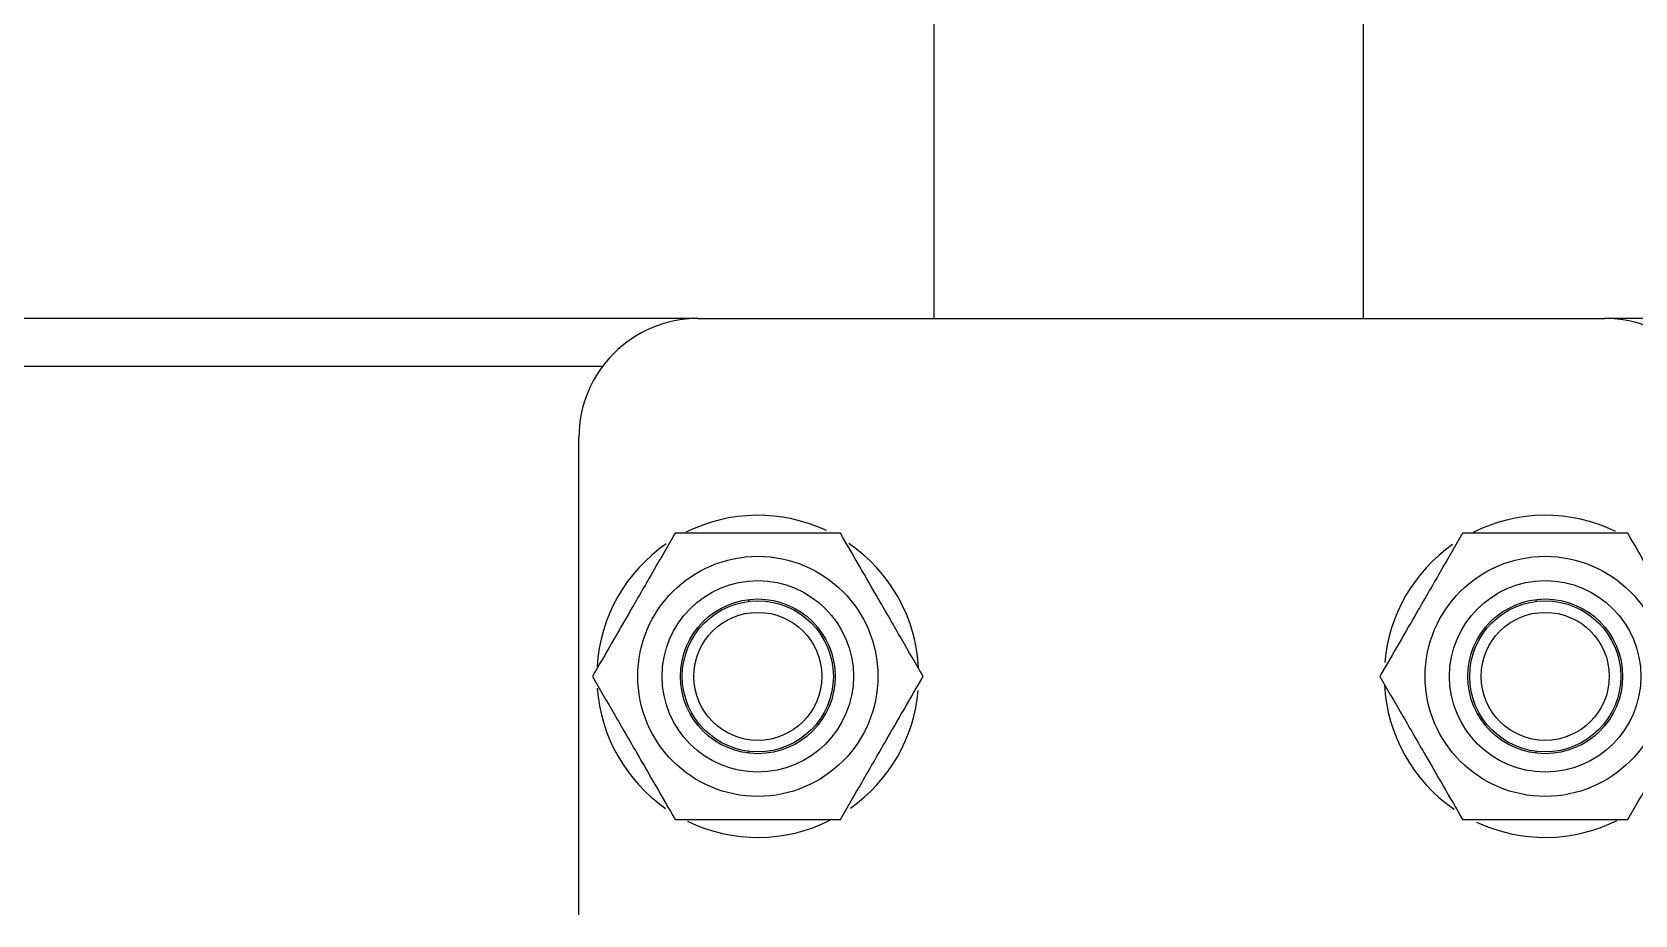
# Model space of a CAD drawing. Extents: x 75 to 2075, y 25 to 1460.
# Drawn here: x 793.9 to 877.9, y 549.5 to 595.8 of the extents above; entities that cross this region are included whole.
import ezdxf

# ---------------------------------------------------------------- set-up
doc = ezdxf.new("R2010")
doc.units = 0
doc.header["$LTSCALE"] = 5
doc.linetypes.add('SLD-KATı', pattern=[0])
doc.layers.get('0').update_dxf_attribs({"linetype": 'CONTINUOUS'})

msp = doc.modelspace()

# ---------------------------------------------------------------- linework, layer by layer
at = {"color": 7, "linetype": 'SLD-KATı'}
for p, q in [((841.152, 597.004), (841.152, 580.78)), ((863.652, 580.78), (863.652, 597.004)), ((828.802, 580.78), (772.377, 580.78)), ((828.802, 580.78), (876.302, 580.78)), ((891.127, 580.78), (876.302, 580.78)), ((822.552, 549.53), (822.552, 574.53)), ((831.44, 566.054), (831.44, 565.957)), ((872.69, 566.054), (872.69, 565.957)), ((831.44, 558.103), (831.44, 558.006)), ((872.69, 558.103), (872.69, 558.006))]:
    msp.add_line(p, q, dxfattribs=at)
at = {"color": 8, "linetype": 'SLD-KATı'}
msp.add_line((777.377, 578.28), (823.802, 578.28), dxfattribs=at)
at = {"color": 7, "linetype": 'SLD-KATı'}
for centre, radius in [((831.927, 562.03), 6.289), ((873.177, 562.03), 6.289), ((831.927, 562.03), 5.014), ((873.177, 562.03), 5.014), ((831.927, 562.03), 4.053), ((831.927, 562.03), 3.957), ((873.177, 562.03), 4.053), ((873.177, 562.03), 3.957), ((831.927, 562.03), 3.353), ((873.177, 562.03), 3.353)]:
    msp.add_circle(centre, radius, dxfattribs=at)
for centre, radius, start, end in [((828.802, 574.53), 6.25, 90, 180), ((876.302, 574.53), 6.25, 0, 90), ((831.927, 562.03), 8.438, 64.78483, 116.549), ((873.177, 562.03), 8.438, 64.17371, 116.63727), ((831.927, 562.03), 8.438, 124.62216, 176.51847), ((831.927, 562.03), 8.438, 2.97273, 55.53526), ((873.177, 562.03), 8.438, 125.0872, 175.02142), ((831.927, 562.03), 8.437, 184.15152, 235.03913), ((831.927, 562.03), 8.438, 305.0872, 355.02142), ((873.177, 562.03), 8.437, 182.97273, 235.53526), ((831.927, 562.03), 8.438, 244.17371, 296.63727), ((873.177, 562.03), 8.438, 244.78483, 296.549)]:
    msp.add_arc(centre, radius, start, end, dxfattribs=at)
for points, knots in [([(827.597, 569.53), (827.221, 568.879), (826.462, 567.564), (824.988, 565.012), (823.933, 563.185), (823.266, 562.03)], [0, 0, 0, 0, 0.264861, 0.5354674, 1, 1, 1, 1]), ([(836.257, 569.53), (835.201, 569.53), (832.702, 569.53), (829.717, 569.53), (827.944, 569.53), (827.597, 569.53)], [0, 0, 0, 0, 0.370604, 0.876585, 1, 1, 1, 1]), ([(840.587, 562.03), (840.211, 562.681), (839.452, 563.996), (837.978, 566.548), (836.923, 568.375), (836.257, 569.53)], [0, 0, 0, 0, 0.2648611, 0.5354675, 1, 1, 1, 1]), ([(868.847, 569.53), (868.471, 568.879), (867.712, 567.564), (866.238, 565.012), (865.183, 563.185), (864.516, 562.03)], [0, 0, 0, 0, 0.264861, 0.535468, 1, 1, 1, 1]), ([(877.507, 569.53), (876.451, 569.53), (873.952, 569.53), (870.967, 569.53), (869.194, 569.53), (868.847, 569.53)], [0, 0, 0, 0, 0.370604, 0.876586, 1, 1, 1, 1]), ([(881.837, 562.03), (881.461, 562.681), (880.702, 563.996), (879.228, 566.548), (878.173, 568.375), (877.507, 569.53)], [0, 0, 0, 0, 0.264861, 0.535467, 1, 1, 1, 1]), ([(823.266, 562.03), (823.642, 561.379), (824.401, 560.064), (825.875, 557.512), (826.93, 555.685), (827.597, 554.53)], [0, 0, 0, 0, 0.2648613, 0.5354674, 1, 1, 1, 1]), ([(836.257, 554.53), (836.632, 555.181), (837.392, 556.496), (838.866, 559.048), (839.92, 560.875), (840.587, 562.03)], [0, 0, 0, 0, 0.264861, 0.535467, 1, 1, 1, 1]), ([(864.516, 562.03), (864.892, 561.379), (865.651, 560.064), (867.125, 557.512), (868.18, 555.685), (868.847, 554.53)], [0, 0, 0, 0, 0.264861, 0.535467, 1, 1, 1, 1]), ([(877.507, 554.53), (877.882, 555.181), (878.642, 556.496), (880.116, 559.048), (881.17, 560.875), (881.837, 562.03)], [0, 0, 0, 0, 0.264861, 0.535468, 1, 1, 1, 1]), ([(827.597, 554.53), (827.944, 554.53), (829.717, 554.53), (832.702, 554.53), (835.201, 554.53), (836.257, 554.53)], [0, 0, 0, 0, 0.123415, 0.629396, 1, 1, 1, 1]), ([(868.847, 554.53), (869.194, 554.53), (870.967, 554.53), (873.952, 554.53), (876.451, 554.53), (877.507, 554.53)], [0, 0, 0, 0, 0.123414, 0.629396, 1, 1, 1, 1])]:
    msp.add_open_spline(points, degree=3, knots=knots, dxfattribs=at)

doc.saveas('drawing.dxf')
